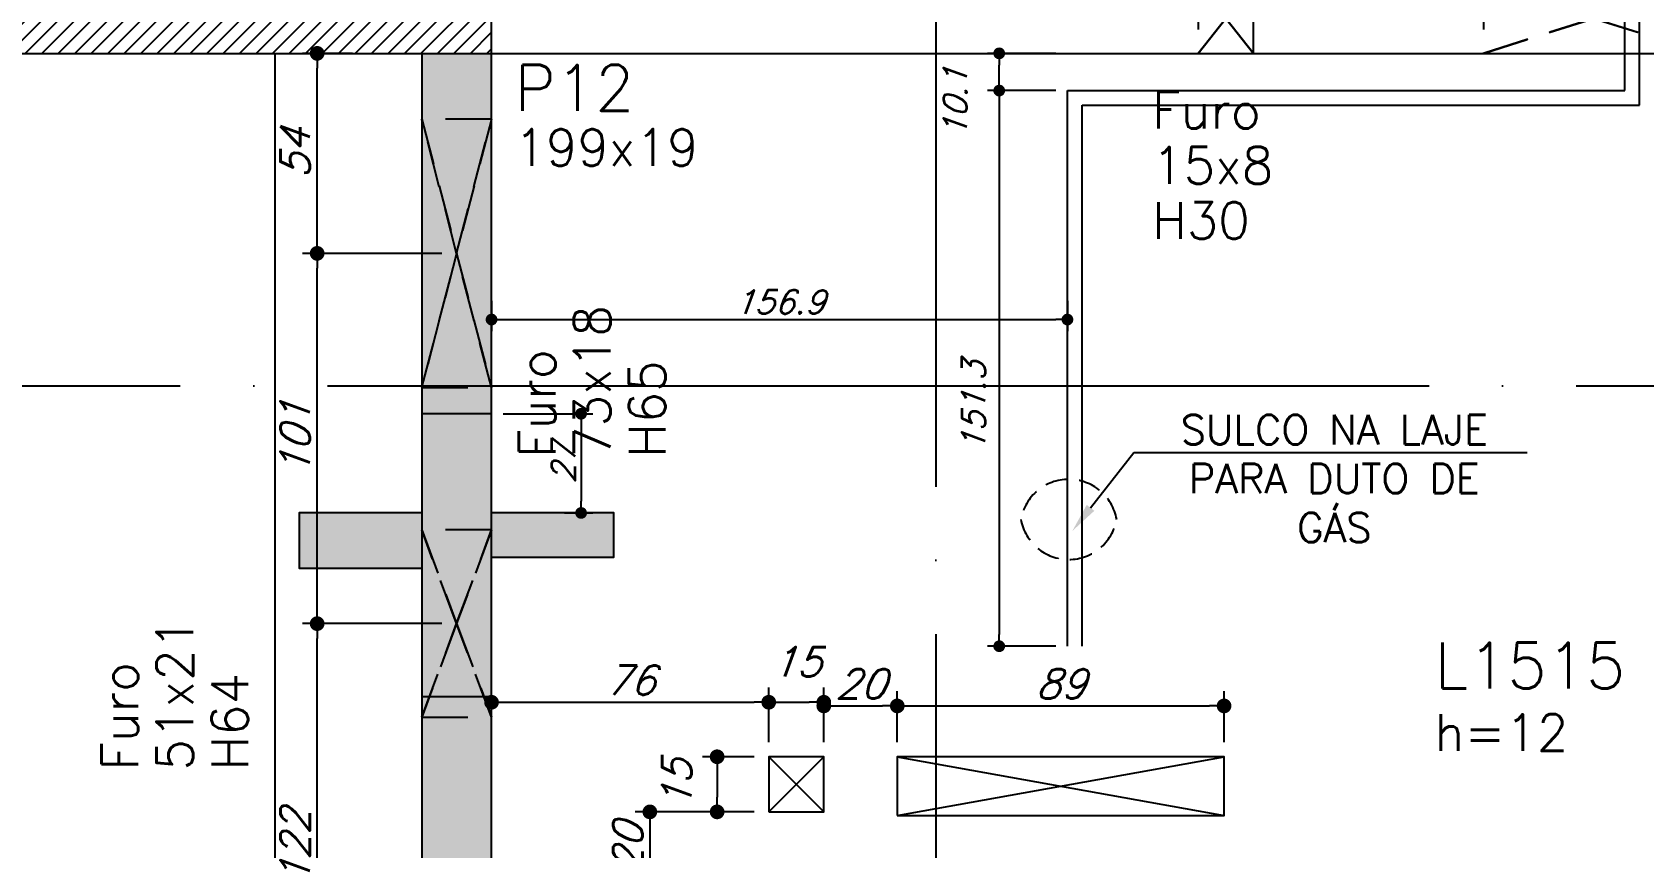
# Model space of a CAD drawing. Header units: millimetres. Extents: x -2368 to 4502, y -1988 to 2217.
# Drawn here: x -955.6 to -516.7, y 429.2 to 651.2 of the extents above; entities that cross this region are included whole.
import ezdxf
from ezdxf import colors
from ezdxf.entities.mleader import LeaderData, LeaderLine
from ezdxf.enums import TextEntityAlignment as Align
from ezdxf.math import Vec2, Vec3

# ---------------------------------------------------------------- set-up
doc = ezdxf.new("R2010")
doc.units = ezdxf.units.MM
doc.header["$LTSCALE"] = 50
for name, pattern in [('DASHED', [0.75, 0.5, -0.25]), ('EIXO', [6.8, 6, -0.4, 0, -0.4]), ('HIDDEN', [0.375, 0.25, -0.125])]:
    doc.linetypes.add(name, pattern=pattern)
for name, color, linetype in [('F-AUX-RED', 1, 'Continuous'), ('F-CORTE', 4, 'Continuous'), ('F-COTAS', 106, 'Continuous'), ('F-COTAS-FUROS', 50, 'Continuous'), ('F-COTAS-FUROS VIGA', 50, 'Continuous'), ('F-EIXO', 12, 'EIXO'), ('F-FURO-PAREDE', 2, 'HIDDEN'), ('F-FURO-PAREDE-TEXTOS', 2, 'Continuous'), ('F-LAJES', 3, 'Continuous'), ('F-LAJES-DIM', 2, 'Continuous'), ('F-LAJES-NOME', 4, 'Continuous'), ('F-PILARES-DIM', 172, 'Continuous'), ('F-PILARES-HACH', 174, 'Continuous'), ('F-PILARES-NOME', 170, 'Continuous'), ('F-PILARES-S', 170, 'Continuous'), ('F-SOLIDO-CORTE', 71, 'Continuous'), ('F-TEXTO', 6, 'Continuous'), ('F-TEXTO-YELLOW', 2, 'Continuous'), ('F-VIGAS', 3, 'Continuous'), ('F-VÃO', 1, 'Continuous')]:
    doc.layers.add(name, color=color, linetype=linetype)
doc.layers.add('F-DESNIVEL-2', color=7, linetype='Continuous', true_color=0xffd1e8)
doc.styles.add('CP-TEXT-INCL', font='romans.shx', dxfattribs={"oblique": 20})
doc.styles.add('MCP', font='romans.shx')
doc.styles.add('ROMANS', font='romans.shx')
doc.styles.get("Standard").update_dxf_attribs({"font": 'romans.shx'})
doc.dimstyles.new('CP-COTAS-50', dxfattribs={"dimscale": 0.64, "dimtxt": 10, "dimasz": 5, "dimexe": 5, "dimexo": 5, "dimgap": 2.5, "dimtad": 1, "dimdec": 1, "dimdsep": 46, "dimtxsty": 'CP-TEXT-INCL', "dimblk1": 'DOT', "dimblk2": 'DOT', "dimsah": 1, "dimcen": 9, "dimclrd": 256, "dimclre": 256, "dimclrt": 256, "dimadec": 0, "dimazin": 0, "dimtfac": 1, "dimtdec": 1, "dimtmove": 2, "dimatfit": 3, "dimldrblk": 'DOT', "dimfxl": 0, "dimtolj": 1, "dimarcsym": 0})
doc.dimstyles.new('CP-COTAS-50-FUROS', dxfattribs={"dimscale": 0.8, "dimtxt": 10, "dimasz": 5, "dimexe": 5, "dimexo": 5, "dimgap": 2.5, "dimtad": 1, "dimdec": 0, "dimdsep": 46, "dimtxsty": 'CP-TEXT-INCL', "dimblk1": 'DOT', "dimblk2": 'DOT', "dimsah": 1, "dimcen": 9, "dimclrd": 256, "dimclre": 256, "dimclrt": 256, "dimadec": 0, "dimazin": 0, "dimtfac": 1, "dimtdec": 0, "dimtmove": 2, "dimatfit": 3, "dimldrblk": 'DOT', "dimfxl": 0, "dimtolj": 1, "dimarcsym": 0})

# ---------------------------------------------------------------- blocks, each defined once
blk = doc.blocks.new('*U14')
at = {"layer": 'F-EIXO'}
blk.add_line((0, 0), (4945.5, 0), dxfattribs=at)
at = {"layer": 'F-TEXTO', "style": 'ROMANS'}
blk.add_attdef('EIXO', text='', height=17.5, dxfattribs=at).set_placement((-28.21, 0), align=Align.MIDDLE_CENTER)
blk = doc.blocks.new('*U19')
at = {"layer": 'F-EIXO'}
blk.add_line((0, 0), (0, -2878.75), dxfattribs=at)
at = {"layer": 'F-TEXTO', "style": 'ROMANS'}
blk.add_attdef('EIXO', text='', height=17.5, rotation=360, dxfattribs=at).set_placement((0, 28.21), align=Align.MIDDLE_CENTER)
blk = doc.blocks.new('_DOT')
at = {"color": 0, "linetype": 'ByBlock'}
blk.add_line((-0.5, 0), (-1, 0), dxfattribs=at)
at = {"color": 0, "linetype": 'ByBlock', "const_width": 0.5}
blk.add_lwpolyline([(-0.25, 0, 1), (0.25, 0, 1)], format="xyb", close=True, dxfattribs=at)
blk = doc.blocks.new('*D155')
at = {"layer": 'DEFPOINTS', "color": 0, "transparency": 16777216}
for p in [(-830.5, 547.38), (-813.83, 520.38), (-806.1, 520.38)]:
    blk.add_point(p, dxfattribs=at)
at = {"layer": 'F-COTAS', "lineweight": -2, "transparency": 16777216}
for p, q in [((-827.3, 547.38), (-802.9, 547.38)), ((-806.1, 544.18), (-806.1, 523.58)), ((-810.63, 520.38), (-802.9, 520.38))]:
    blk.add_line(p, q, dxfattribs=at)
at = {"layer": 'F-COTAS', "lineweight": -2, "transparency": 16777216, "xscale": 3.2, "yscale": 3.2, "zscale": 3.2}
for p, rotation in [((-806.1, 547.38), 90), ((-806.1, 520.38), 270)]:
    blk.add_blockref('_DOT', p, dxfattribs=dict(at, rotation=rotation))
at = {"layer": 'F-COTAS', "transparency": 16777216, "insert": (-810.9, 533.88), "char_height": 6.4, "attachment_point": 5, "rotation": 90, "style": 'CP-TEXT-INCL'}
blk.add_mtext('\\A1;27', dxfattribs=at)
blk = doc.blocks.new('*D269')
at = {"layer": 'DEFPOINTS', "color": 0, "transparency": 16777216}
for p in [(-830.5, 581.31), (-673.65, 581.31), (-673.65, 573.03)]:
    blk.add_point(p, dxfattribs=at)
at = {"layer": 'F-COTAS', "lineweight": -2, "transparency": 16777216}
for p, q in [((-830.5, 578.11), (-830.5, 569.83)), ((-673.65, 578.11), (-673.65, 569.83)), ((-827.3, 573.03), (-676.85, 573.03))]:
    blk.add_line(p, q, dxfattribs=at)
at = {"layer": 'F-COTAS', "lineweight": -2, "transparency": 16777216, "xscale": 3.2, "yscale": 3.2, "zscale": 3.2, "rotation": 180}
blk.add_blockref('_DOT', (-830.5, 573.03), dxfattribs=at)
at = {"layer": 'F-COTAS', "lineweight": -2, "transparency": 16777216, "xscale": 3.2, "yscale": 3.2, "zscale": 3.2}
blk.add_blockref('_DOT', (-673.65, 573.03), dxfattribs=at)
at = {"layer": 'F-COTAS', "transparency": 16777216, "insert": (-752.07, 577.83), "char_height": 6.4, "attachment_point": 5, "style": 'CP-TEXT-INCL'}
blk.add_mtext('\\A1;156.9', dxfattribs=at)
blk = doc.blocks.new('*D270')
at = {"layer": 'DEFPOINTS', "color": 0, "transparency": 16777216}
for p in [(-673.65, 635.37), (-692.23, 484.1), (-673.65, 484.1)]:
    blk.add_point(p, dxfattribs=at)
at = {"layer": 'F-COTAS', "lineweight": -2, "transparency": 16777216}
for p, q in [((-676.85, 635.37), (-695.43, 635.37)), ((-692.23, 632.17), (-692.23, 487.3)), ((-676.85, 484.1), (-695.43, 484.1))]:
    blk.add_line(p, q, dxfattribs=at)
at = {"layer": 'F-COTAS', "lineweight": -2, "transparency": 16777216, "xscale": 3.2, "yscale": 3.2, "zscale": 3.2}
for p, rotation in [((-692.23, 635.37), 90), ((-692.23, 484.1), 270)]:
    blk.add_blockref('_DOT', p, dxfattribs=dict(at, rotation=rotation))
at = {"layer": 'F-COTAS', "transparency": 16777216, "insert": (-699.23, 549.36), "char_height": 6.4, "attachment_point": 5, "rotation": 90, "style": 'CP-TEXT-INCL'}
blk.add_mtext('\\A1;151.3', dxfattribs=at)
blk = doc.blocks.new('*D271')
at = {"layer": 'DEFPOINTS', "color": 0, "transparency": 16777216}
for p in [(-692.23, 645.5), (-673.65, 645.5), (-673.65, 635.37)]:
    blk.add_point(p, dxfattribs=at)
at = {"layer": 'F-COTAS', "lineweight": -2, "transparency": 16777216}
for p, q in [((-676.85, 645.5), (-695.43, 645.5)), ((-692.23, 638.57), (-692.23, 642.3)), ((-676.85, 635.37), (-695.43, 635.37))]:
    blk.add_line(p, q, dxfattribs=at)
at = {"layer": 'F-COTAS', "lineweight": -2, "transparency": 16777216, "xscale": 3.2, "yscale": 3.2, "zscale": 3.2}
for p, rotation in [((-692.23, 645.5), 90), ((-692.23, 635.37), 270)]:
    blk.add_blockref('_DOT', p, dxfattribs=dict(at, rotation=rotation))
at = {"layer": 'F-COTAS', "transparency": 16777216, "insert": (-704.23, 632.13), "char_height": 6.4, "attachment_point": 5, "rotation": 90, "style": 'CP-TEXT-INCL'}
blk.add_mtext('\\A1;10.1', dxfattribs=at)
blk = doc.blocks.new('*U308')
at = {"layer": 'F-VÃO'}
for p, q in [((0, 0), (89, 16)), ((0, 16), (89, 0))]:
    blk.add_line(p, q, dxfattribs=at)
at = {"layer": 'F-VÃO', "color": 3}
blk.add_lwpolyline([(0, 0), (89, 0), (89, 16), (0, 16)], close=True, dxfattribs=at)
blk = doc.blocks.new('*U350')
at = {"layer": 'F-VÃO'}
for p, q in [((0, 0), (15, 15)), ((0, 15), (15, 0))]:
    blk.add_line(p, q, dxfattribs=at)
at = {"layer": 'F-VÃO', "color": 3}
blk.add_lwpolyline([(0, 0), (15, 0), (15, 15), (0, 15)], close=True, dxfattribs=at)
blk = doc.blocks.new('*D460')
at = {"layer": 'DEFPOINTS', "color": 0, "transparency": 16777216}
for p in [(-755, 468.84), (-830.5, 454), (-755, 454)]:
    blk.add_point(p, dxfattribs=at)
at = {"layer": 'F-COTAS-FUROS', "lineweight": -2, "transparency": 16777216}
for p, q in [((-830.5, 458), (-830.5, 472.84)), ((-755, 458), (-755, 472.84)), ((-826.5, 468.84), (-759, 468.84))]:
    blk.add_line(p, q, dxfattribs=at)
at = {"layer": 'F-COTAS-FUROS', "lineweight": -2, "transparency": 16777216, "xscale": 4, "yscale": 4, "zscale": 4, "rotation": 180}
blk.add_blockref('_DOT', (-830.5, 468.84), dxfattribs=at)
at = {"layer": 'F-COTAS-FUROS', "lineweight": -2, "transparency": 16777216, "xscale": 4, "yscale": 4, "zscale": 4}
blk.add_blockref('_DOT', (-755, 468.84), dxfattribs=at)
at = {"layer": 'F-COTAS-FUROS', "transparency": 16777216, "insert": (-792.75, 474.84), "char_height": 8, "attachment_point": 5, "style": 'CP-TEXT-INCL'}
blk.add_mtext('\\A1;76', dxfattribs=at)
blk = doc.blocks.new('*D461')
at = {"layer": 'DEFPOINTS', "color": 0, "transparency": 16777216}
for p in [(-740, 468.84), (-755, 454), (-740, 454)]:
    blk.add_point(p, dxfattribs=at)
at = {"layer": 'F-COTAS-FUROS', "lineweight": -2, "transparency": 16777216}
for p, q in [((-755, 458), (-755, 472.84)), ((-740, 458), (-740, 472.84)), ((-751, 468.84), (-744, 468.84))]:
    blk.add_line(p, q, dxfattribs=at)
at = {"layer": 'F-COTAS-FUROS', "lineweight": -2, "transparency": 16777216, "xscale": 4, "yscale": 4, "zscale": 4, "rotation": 180}
blk.add_blockref('_DOT', (-755, 468.84), dxfattribs=at)
at = {"layer": 'F-COTAS-FUROS', "lineweight": -2, "transparency": 16777216, "xscale": 4, "yscale": 4, "zscale": 4}
blk.add_blockref('_DOT', (-740, 468.84), dxfattribs=at)
at = {"layer": 'F-COTAS-FUROS', "transparency": 16777216, "insert": (-747.5, 479.84), "char_height": 8, "attachment_point": 5, "style": 'CP-TEXT-INCL'}
blk.add_mtext('\\A1;15', dxfattribs=at)
blk = doc.blocks.new('*D462')
at = {"layer": 'DEFPOINTS', "color": 0, "transparency": 16777216}
for p in [(-719.99, 467.84), (-740, 454), (-719.99, 454)]:
    blk.add_point(p, dxfattribs=at)
at = {"layer": 'F-COTAS-FUROS', "lineweight": -2, "transparency": 16777216}
for p, q in [((-740, 458), (-740, 471.84)), ((-719.99, 458), (-719.99, 471.84)), ((-736, 467.84), (-723.99, 467.84))]:
    blk.add_line(p, q, dxfattribs=at)
at = {"layer": 'F-COTAS-FUROS', "lineweight": -2, "transparency": 16777216, "xscale": 4, "yscale": 4, "zscale": 4, "rotation": 180}
blk.add_blockref('_DOT', (-740, 467.84), dxfattribs=at)
at = {"layer": 'F-COTAS-FUROS', "lineweight": -2, "transparency": 16777216, "xscale": 4, "yscale": 4, "zscale": 4}
blk.add_blockref('_DOT', (-719.99, 467.84), dxfattribs=at)
at = {"layer": 'F-COTAS-FUROS', "transparency": 16777216, "insert": (-730, 473.84), "char_height": 8, "attachment_point": 5, "style": 'CP-TEXT-INCL'}
blk.add_mtext('\\A1;20', dxfattribs=at)
blk = doc.blocks.new('*D463')
at = {"layer": 'DEFPOINTS', "color": 0, "transparency": 16777216}
for p in [(-630.99, 467.84), (-719.99, 454), (-630.99, 454)]:
    blk.add_point(p, dxfattribs=at)
at = {"layer": 'F-COTAS-FUROS', "lineweight": -2, "transparency": 16777216}
for p, q in [((-719.99, 458), (-719.99, 471.84)), ((-630.99, 458), (-630.99, 471.84)), ((-715.99, 467.84), (-634.99, 467.84))]:
    blk.add_line(p, q, dxfattribs=at)
at = {"layer": 'F-COTAS-FUROS', "lineweight": -2, "transparency": 16777216, "xscale": 4, "yscale": 4, "zscale": 4, "rotation": 180}
blk.add_blockref('_DOT', (-719.99, 467.84), dxfattribs=at)
at = {"layer": 'F-COTAS-FUROS', "lineweight": -2, "transparency": 16777216, "xscale": 4, "yscale": 4, "zscale": 4}
blk.add_blockref('_DOT', (-630.99, 467.84), dxfattribs=at)
at = {"layer": 'F-COTAS-FUROS', "transparency": 16777216, "insert": (-675.49, 473.84), "char_height": 8, "attachment_point": 5, "style": 'CP-TEXT-INCL'}
blk.add_mtext('\\A1;89', dxfattribs=at)
blk = doc.blocks.new('*D464')
at = {"layer": 'DEFPOINTS', "color": 0, "transparency": 16777216}
for p in [(-755, 454), (-769.06, 439), (-755, 439)]:
    blk.add_point(p, dxfattribs=at)
at = {"layer": 'F-COTAS-FUROS', "lineweight": -2, "transparency": 16777216}
for p, q in [((-759, 454), (-773.06, 454)), ((-769.06, 450), (-769.06, 443)), ((-759, 439), (-773.06, 439))]:
    blk.add_line(p, q, dxfattribs=at)
at = {"layer": 'F-COTAS-FUROS', "lineweight": -2, "transparency": 16777216, "xscale": 4, "yscale": 4, "zscale": 4}
for p, rotation in [((-769.06, 454), 90), ((-769.06, 439), 270)]:
    blk.add_blockref('_DOT', p, dxfattribs=dict(at, rotation=rotation))
at = {"layer": 'F-COTAS-FUROS', "transparency": 16777216, "insert": (-780.06, 446.5), "char_height": 8, "attachment_point": 5, "rotation": 90, "style": 'CP-TEXT-INCL'}
blk.add_mtext('\\A1;15', dxfattribs=at)
blk = doc.blocks.new('*D465')
at = {"layer": 'DEFPOINTS', "color": 0, "transparency": 16777216}
for p in [(-755, 439), (-787.38, 419.46), (-755, 419.46)]:
    blk.add_point(p, dxfattribs=at)
at = {"layer": 'F-COTAS-FUROS', "lineweight": -2, "transparency": 16777216}
for p, q in [((-759, 439), (-791.38, 439)), ((-787.38, 435), (-787.38, 423.46)), ((-759, 419.46), (-791.38, 419.46))]:
    blk.add_line(p, q, dxfattribs=at)
at = {"layer": 'F-COTAS-FUROS', "lineweight": -2, "transparency": 16777216, "xscale": 4, "yscale": 4, "zscale": 4}
for p, rotation in [((-787.38, 439), 90), ((-787.38, 419.46), 270)]:
    blk.add_blockref('_DOT', p, dxfattribs=dict(at, rotation=rotation))
at = {"layer": 'F-COTAS-FUROS', "transparency": 16777216, "insert": (-793.38, 429.23), "char_height": 8, "attachment_point": 5, "rotation": 90, "style": 'CP-TEXT-INCL'}
blk.add_mtext('\\A1;20', dxfattribs=at)
blk = doc.blocks.new('*D522')
at = {"layer": 'DEFPOINTS', "color": 0, "linetype": 'Continuous', "transparency": 16777216}
for p in [(-877.99, 490.24), (-840, 490.24), (-840, 368.6)]:
    blk.add_point(p, dxfattribs=at)
at = {"layer": 'F-COTAS-FUROS VIGA', "linetype": 'Continuous', "lineweight": -2, "transparency": 16777216}
for p, q in [((-844, 490.24), (-881.99, 490.24)), ((-877.99, 372.6), (-877.99, 486.24)), ((-844, 368.6), (-881.99, 368.6))]:
    blk.add_line(p, q, dxfattribs=at)
at = {"layer": 'F-COTAS-FUROS VIGA', "linetype": 'Continuous', "lineweight": -2, "transparency": 16777216, "xscale": 4, "yscale": 4, "zscale": 4}
for p, rotation in [((-877.99, 490.24), 90), ((-877.99, 368.6), 270)]:
    blk.add_blockref('_DOT', p, dxfattribs=dict(at, rotation=rotation))
at = {"layer": 'F-COTAS-FUROS VIGA', "linetype": 'Continuous', "transparency": 16777216, "insert": (-883.99, 429.42), "char_height": 8, "attachment_point": 5, "rotation": 90, "style": 'CP-TEXT-INCL'}
blk.add_mtext('\\A1;122', dxfattribs=at)
blk = doc.blocks.new('*D523')
at = {"layer": 'DEFPOINTS', "color": 0, "linetype": 'Continuous', "transparency": 16777216}
for p in [(-877.99, 591.05), (-840, 591.05), (-840, 490.24)]:
    blk.add_point(p, dxfattribs=at)
at = {"layer": 'F-COTAS-FUROS VIGA', "linetype": 'Continuous', "lineweight": -2, "transparency": 16777216}
for p, q in [((-844, 591.05), (-881.99, 591.05)), ((-877.99, 494.24), (-877.99, 587.05)), ((-844, 490.24), (-881.99, 490.24))]:
    blk.add_line(p, q, dxfattribs=at)
at = {"layer": 'F-COTAS-FUROS VIGA', "linetype": 'Continuous', "lineweight": -2, "transparency": 16777216, "xscale": 4, "yscale": 4, "zscale": 4}
for p, rotation in [((-877.99, 591.05), 90), ((-877.99, 490.24), 270)]:
    blk.add_blockref('_DOT', p, dxfattribs=dict(at, rotation=rotation))
at = {"layer": 'F-COTAS-FUROS VIGA', "linetype": 'Continuous', "transparency": 16777216, "insert": (-883.99, 540.65), "char_height": 8, "attachment_point": 5, "rotation": 90, "style": 'CP-TEXT-INCL'}
blk.add_mtext('\\A1;101', dxfattribs=at)
blk = doc.blocks.new('*D524')
at = {"layer": 'DEFPOINTS', "color": 0, "linetype": 'Continuous', "transparency": 16777216}
for p in [(-877.99, 645.5), (-864.37, 645.5), (-840, 591.05)]:
    blk.add_point(p, dxfattribs=at)
at = {"layer": 'F-COTAS-FUROS VIGA', "linetype": 'Continuous', "lineweight": -2, "transparency": 16777216}
for p, q in [((-868.37, 645.5), (-881.99, 645.5)), ((-877.99, 595.05), (-877.99, 641.5)), ((-844, 591.05), (-881.99, 591.05))]:
    blk.add_line(p, q, dxfattribs=at)
at = {"layer": 'F-COTAS-FUROS VIGA', "linetype": 'Continuous', "lineweight": -2, "transparency": 16777216, "xscale": 4, "yscale": 4, "zscale": 4}
for p, rotation in [((-877.99, 645.5), 90), ((-877.99, 591.05), 270)]:
    blk.add_blockref('_DOT', p, dxfattribs=dict(at, rotation=rotation))
at = {"layer": 'F-COTAS-FUROS VIGA', "linetype": 'Continuous', "transparency": 16777216, "insert": (-883.99, 618.28), "char_height": 8, "attachment_point": 5, "rotation": 90, "style": 'CP-TEXT-INCL'}
blk.add_mtext('\\A1;54', dxfattribs=at)

msp = doc.modelspace()

# ---------------------------------------------------------------- hatches: boundary and pattern name
at = {"layer": 'F-PILARES-HACH', "linetype": 'Continuous'}
h = msp.add_hatch(dxfattribs=at)
h.set_pattern_fill('ANSI31', color=256, style=0)
h.paths.add_polyline_path([(-1029.5, 645.5), (-830.5, 645.5), (-830.5, 664.5), (-1029.5, 664.5)], flags=16)
at = {"layer": 'F-SOLIDO-CORTE', "linetype": 'Continuous'}
msp.add_hatch(color=256, dxfattribs=at).paths.add_polyline_path([(-849.5, 547.38), (-849.5, 520.38), (-882.85, 520.38), (-882.85, 505.38), (-849.5, 505.38), (-849.5, 470.38), (-830.5, 470.38), (-830.5, 508.38), (-797.15, 508.38), (-797.15, 520.38), (-830.5, 520.38), (-830.5, 547.38)], flags=16)

# ---------------------------------------------------------------- linework, layer by layer
at = {"layer": 'F-AUX-RED', "linetype": 'DASHED', "ltscale": 0.25}
for centre, start, end in [((-673.29, 516.26), 10.2278, 169.7722), ((-673.29, 520.98), 190.2278, 349.7722)]:
    msp.add_arc(centre, 13.27, start, end, dxfattribs=at)
at = {"layer": 'F-CORTE', "linetype": 'Continuous'}
for points in [[(-797.15, 520.38), (-830.5, 520.38), (-830.5, 547.38), (-849.5, 547.38), (-849.5, 520.38), (-882.85, 520.38)], [(-882.85, 505.38), (-849.5, 505.38), (-849.5, 470.38), (-830.5, 470.38), (-830.5, 508.38), (-797.15, 508.38)]]:
    msp.add_lwpolyline(points, dxfattribs=at)
at = {"layer": 'F-DESNIVEL-2', "linetype": 'Continuous'}
for points in [[(-830.5, 213.5), (-830.5, 645.4), (-849.5, 645.4)], [(-830.5, 213.5), (-849.5, 645.4), (-849.5, 213.5)]]:
    msp.add_solid(points, dxfattribs=at)
at = {"layer": 'F-FURO-PAREDE'}
for points in [[(-630.5, 655), (-638, 645.5), (-623, 645.5), (-630.5, 655), (-623, 645.5), (-623, 664.5), (-630.5, 655), (-623, 664.5), (-638, 664.5), (-630.5, 655), (-638, 664.5), (-638, 645.5), (-630.5, 655)], [(-530.35, 655), (-560.35, 645.5), (-500.35, 645.5), (-530.35, 655), (-500.35, 645.5), (-500.35, 664.5), (-530.35, 655), (-500.35, 664.5), (-560.35, 664.5), (-530.35, 655), (-560.35, 664.5), (-560.35, 645.5), (-530.35, 655)], [(-840, 591.05), (-830.5, 554.55), (-830.5, 627.55), (-840, 591.05), (-830.5, 627.55), (-849.5, 627.55), (-840, 591.05), (-849.5, 627.55), (-849.5, 554.55), (-840, 591.05), (-849.5, 554.55), (-830.5, 554.55), (-840, 591.05)], [(-840, 490.24), (-830.5, 464.74), (-830.5, 515.74), (-840, 490.24), (-830.5, 515.74), (-849.5, 515.74), (-840, 490.24), (-849.5, 515.74), (-849.5, 464.74), (-840, 490.24), (-849.5, 464.74), (-830.5, 464.74), (-840, 490.24)]]:
    msp.add_lwpolyline(points, dxfattribs=at)
at = {"layer": 'F-LAJES'}
for p, q in [((-521.87, 635.37), (-521.87, 664.5)), ((-517.87, 631.37), (-517.87, 664.5)), ((-673.65, 484.1), (-673.65, 635.37)), ((-673.65, 635.37), (-521.87, 635.37)), ((-669.65, 484.1), (-669.65, 631.37)), ((-669.65, 631.37), (-517.87, 631.37))]:
    msp.add_line(p, q, dxfattribs=at)
at = {"layer": 'F-LAJES', "linetype": 'Continuous'}
msp.add_line((-889.5, 645.5), (-889.5, 232.5), dxfattribs=at)
at = {"layer": 'F-PILARES-S', "linetype": 'Continuous'}
msp.add_lwpolyline([(-1029.5, 645.5), (-830.5, 645.5), (-830.5, 664.5), (-1029.5, 664.5), (-1029.5, 645.5)], dxfattribs=at)
at = {"layer": 'F-SOLIDO-CORTE'}
msp.add_lwpolyline([(-849.5, 547.38), (-849.5, 520.38), (-882.85, 520.38), (-882.85, 505.38), (-849.5, 505.38), (-849.5, 470.38), (-830.5, 470.38), (-830.5, 508.38), (-797.15, 508.38), (-797.15, 520.38), (-830.5, 520.38), (-830.5, 547.38), (-849.5, 547.38)], dxfattribs=at)
at = {"layer": 'F-VIGAS'}
for points in [[(-849.5, 645.5), (-849.5, 194.5)], [(-830.5, 645.5), (-490.5, 645.5)], [(-830.5, 194.5), (-830.5, 645.5)]]:
    msp.add_lwpolyline(points, dxfattribs=at)

# ---------------------------------------------------------------- block references
at = {"layer": 'F-EIXO', "linetype": 'Continuous'}
for name, p in [('*U19', (-709.5, 1847.82)), ('*U14', (-1895.47, 555))]:
    msp.add_blockref(name, p, dxfattribs=at)
at = {"layer": 'F-VÃO'}
for name, p in [('*U350', (-755, 439)), ('*U308', (-719.99, 438))]:
    msp.add_blockref(name, p, dxfattribs=at)

# ---------------------------------------------------------------- texts
at = {"layer": 'F-FURO-PAREDE-TEXTOS', "linetype": 'Continuous', "style": 'MCP'}
for s, p in [('Furo', (-650.57, 625.01)), ('15x8', (-650.57, 610.01)), ('H30', (-650.57, 595.01))]:
    msp.add_text(s, height=10, dxfattribs=at).set_placement(p)
for s, p in [('73x18', (-798.1, 535.37)), ('Furo', (-813.1, 535.37)), ('H65', (-783.1, 535.37)), ('51x21', (-911.77, 450.24)), ('Furo', (-926.77, 450.24)), ('H64', (-896.77, 450.24))]:
    msp.add_text(s, height=10, rotation=90, dxfattribs=at).set_placement(p)
at = {"layer": 'F-LAJES-DIM', "linetype": 'Continuous', "style": 'MCP'}
msp.add_text('h=12', height=10, dxfattribs=at).set_placement((-573.65, 455.59))
at = {"layer": 'F-LAJES-NOME', "linetype": 'Continuous', "style": 'MCP'}
msp.add_text('L1515', height=12.5, dxfattribs=at).set_placement((-573.65, 472.59))
at = {"layer": 'F-PILARES-DIM', "linetype": 'Continuous', "style": 'MCP'}
msp.add_text('199x19', height=10, dxfattribs=at).set_placement((-824.25, 614.87))
at = {"layer": 'F-PILARES-NOME', "linetype": 'Continuous', "style": 'MCP'}
msp.add_text('P12', height=12.5, dxfattribs=at).set_placement((-824.25, 629.87))
at = {"layer": 'F-TEXTO-YELLOW', "insert": (-600.96, 547.06), "char_height": 8, "attachment_point": 2, "style": 'ROMANS'}
msp.add_mtext_dynamic_manual_height_columns('SULCO NA LAJE PARA DUTO DE GÁS', width=106.8241, gutter_width=12.5, heights=[0], dxfattribs=at)

# ---------------------------------------------------------------- dimensions: what is measured, and where the dimension line sits
at = {"layer": 'F-COTAS'}
for base, p2, picture, middle in [((-692.23, 645.5), (-673.65, 645.5), '*D271', (-704.23, 632.13)), ((-692.23, 484.1), (-673.65, 484.1), '*D270', (-699.23, 549.36))]:
    dim = msp.add_linear_dim(base=base, p1=(-673.65, 635.37), p2=p2, angle=90, dimstyle='CP-COTAS-50', dxfattribs=at)
    dim.commit()
    dim.dimension.update_dxf_attribs({"geometry": picture, "text_midpoint": middle, "dimtype": 160})
dim = msp.add_linear_dim(base=(-673.6492, 573.0317), p1=(-830.5, 581.3068), p2=(-673.6492, 581.3068), dimstyle='CP-COTAS-50', dxfattribs=at)
dim.commit()
dim.dimension.update_dxf_attribs({"geometry": '*D269', "text_midpoint": (-752.0746, 577.8317)})
dim = msp.add_linear_dim(base=(-806.1, 520.38), p1=(-830.5, 547.38), p2=(-813.83, 520.38), angle=90, dimstyle='CP-COTAS-50', dxfattribs=at)
dim.commit()
dim.dimension.update_dxf_attribs({"geometry": '*D155', "text_midpoint": (-810.9, 533.88)})
at = {"layer": 'F-COTAS-FUROS'}
for base, p1, p2, picture, middle in [((-740, 468.84), (-755, 454), (-740, 454), '*D461', (-747.5, 479.84)), ((-755, 468.84452507), (-830.5, 454), (-755, 454), '*D460', (-792.75, 474.84452507)), ((-719.99, 467.84), (-740, 454), (-719.99, 454), '*D462', (-730, 473.84)), ((-630.99, 467.84), (-719.99, 454), (-630.99, 454), '*D463', (-675.49, 473.84))]:
    dim = msp.add_linear_dim(base=base, p1=p1, p2=p2, dimstyle='CP-COTAS-50-FUROS', dxfattribs=at)
    dim.commit()
    dim.dimension.update_dxf_attribs({"geometry": picture, "text_midpoint": middle})
for base, p1, p2, picture, middle in [((-769.06, 439), (-755, 454), (-755, 439), '*D464', (-780.06, 446.5)), ((-787.38, 419.46), (-755, 439), (-755, 419.46), '*D465', (-793.38, 429.23))]:
    dim = msp.add_linear_dim(base=base, p1=p1, p2=p2, angle=90, dimstyle='CP-COTAS-50-FUROS', dxfattribs=at)
    dim.commit()
    dim.dimension.update_dxf_attribs({"geometry": picture, "text_midpoint": middle})
at = {"layer": 'F-COTAS-FUROS VIGA', "linetype": 'Continuous'}
for base, p1, p2, picture, middle in [((-877.99, 645.5), (-840, 591.05), (-864.37, 645.5), '*D524', (-883.99, 618.28)), ((-877.99, 591.05), (-840, 490.24), (-840, 591.05), '*D523', (-883.99, 540.65)), ((-877.99, 490.24), (-840, 368.6), (-840, 490.24), '*D522', (-883.99, 429.42))]:
    dim = msp.add_linear_dim(base=base, p1=p1, p2=p2, angle=90, dimstyle='CP-COTAS-50-FUROS', dxfattribs=at)
    dim.commit()
    dim.dimension.update_dxf_attribs({"geometry": picture, "text_midpoint": middle})

# ---------------------------------------------------------------- leaders
at = {"layer": 'F-AUX-RED'}
ml = msp.add_multileader_mtext('Standard', dxfattribs=at)
ml.set_content('', color=256)
ml.set_leader_properties()
ml.build(insert=Vec2(0, 0))
ml.multileader.update_dxf_attribs({"arrow_head_size": 8})
ctx = ml.context
ctx.base_point, ctx.char_height, ctx.arrow_head_size, ctx.landing_gap_size, ctx.plane_origin = Vec3(-548.43, 536.8), 8, 8, 4, Vec3(-672.31, 515.48)
notes = []
notes.append((ctx, [(0, (1, 1, 0), (-655.55, 536.8), (1, 0), 107.12, [(0, [(-672.31, 515.48)], 0, [])])]))
ctx.mtext.insert, ctx.mtext.flow_direction = Vec3(-544.43, 540.8), 5
for ctx, leaders in notes:
    for number, flags, end, landing, length, lines in leaders:
        leader = LeaderData()
        leader.index, (leader.has_last_leader_line, leader.has_dogleg_vector, leader.attachment_direction) = number, flags
        leader.last_leader_point, leader.dogleg_vector, leader.dogleg_length = Vec3(end), Vec3(landing), length
        for number, points, colour, breaks in lines:
            line = LeaderLine()
            line.index, line.vertices, line.color, line.breaks = number, Vec3.list(points), colors.encode_raw_color(colour), breaks
            leader.lines.append(line)
        ctx.leaders.append(leader)

doc.saveas('drawing.dxf')
